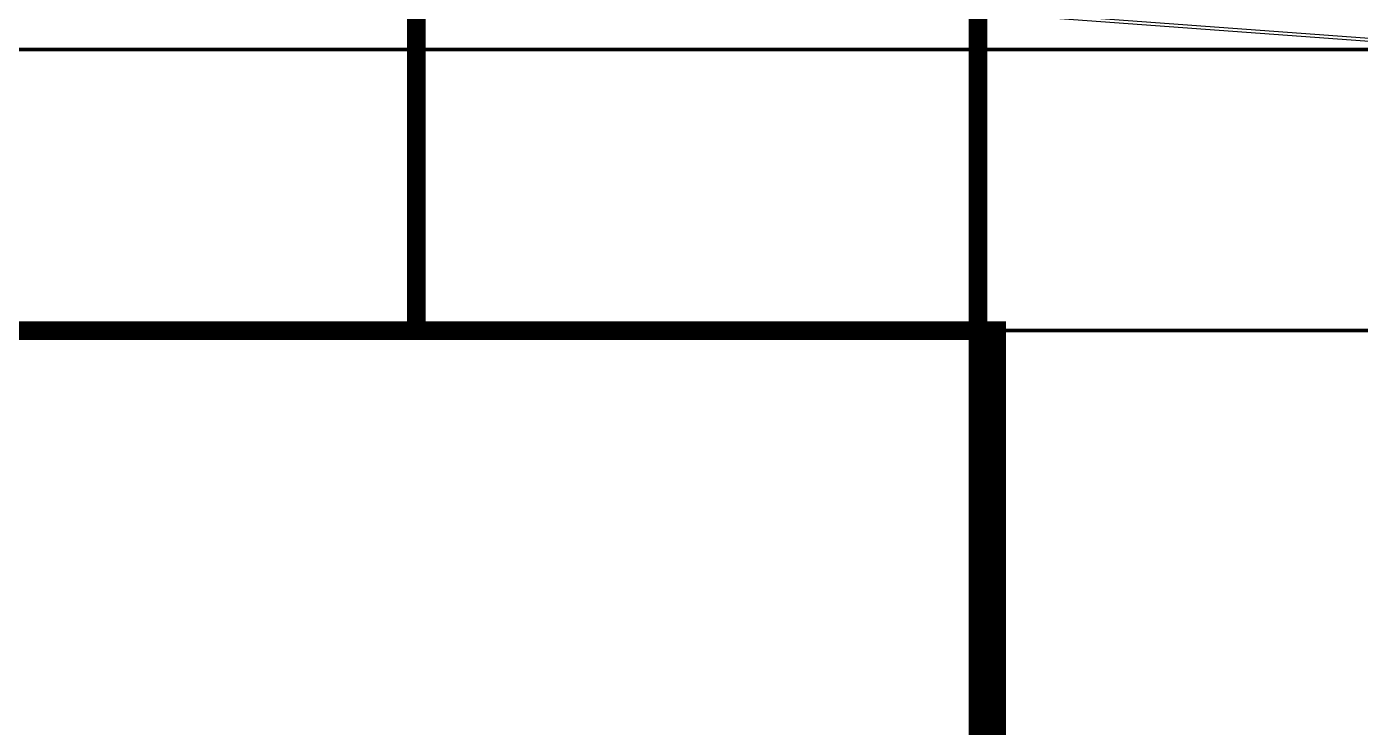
# Model space of a CAD drawing. Extents: x -33967 to 1773478, y -1022458 to -784650.
# Drawn here: x 1584921 to 1588481, y -996758 to -994888 of the extents above; entities that cross this region are included whole.
import ezdxf

# ---------------------------------------------------------------- set-up
doc = ezdxf.new("R2010")
doc.units = 0
doc.header["$LTSCALE"] = 1000
doc.header["$MEASUREMENT"] = 0
doc.layers.add('G L', color=150, linetype='Continuous')
doc.layers.add('LT', color=27, linetype='Continuous')

msp = doc.modelspace()

# ---------------------------------------------------------------- linework, layer by layer
at = {"color": 6, "const_width": 50}
for points in [[(1585960.9, -993800), (1585961.2, -995698.9)], [(1587460.9, -993799.8), (1587461.9, -1002603.9)]]:
    msp.add_lwpolyline(points, dxfattribs=at)
msp.add_lwpolyline([(1583910.7, -995698.9), (1587510.7, -995698.9), (1587510.7, -996898.9), (1583910.7, -996898.9)], close=True, dxfattribs=at)
at = {"layer": 'G L', "color": 8}
for points in [[(1594240.7, -995339.4), (1585710.7, -994713.4)], [(1594240.7, -995347.5), (1585710.7, -994721.4)]]:
    msp.add_lwpolyline(points, dxfattribs=at)
at = {"layer": 'LT', "linetype": 'ByBlock', "const_width": 10}
for points in [[(1540000.7, -994948.9), (1594920.5, -994948.9)], [(1540000.7, -995698.9), (1594920.5, -995698.9)]]:
    msp.add_lwpolyline(points, dxfattribs=at)

doc.saveas('drawing.dxf')
